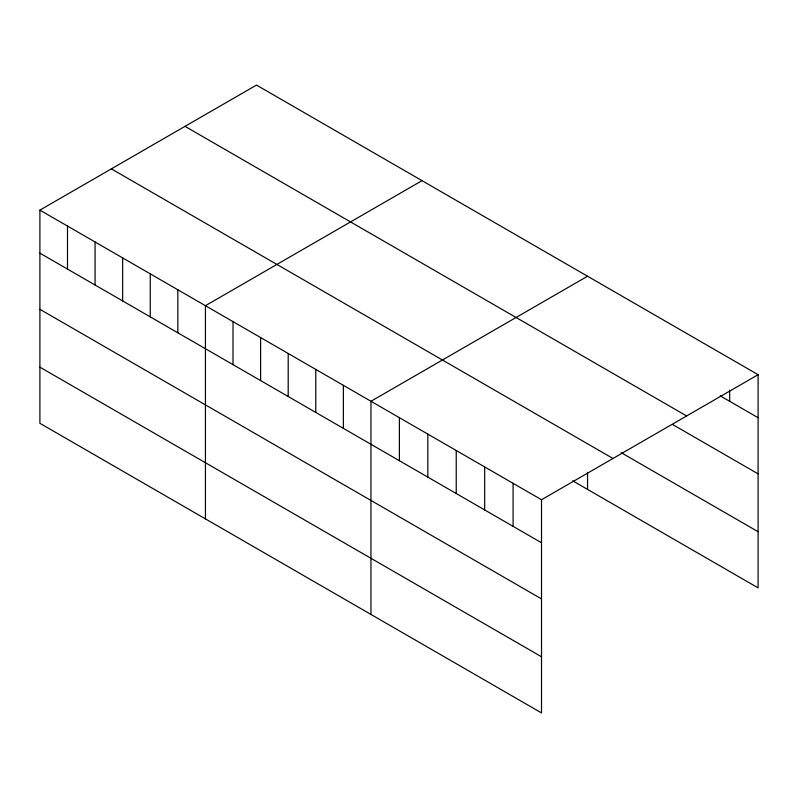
<?xml version="1.0" encoding="UTF-8"?>
<svg xmlns="http://www.w3.org/2000/svg" width="798" height="798" viewBox="0 0 798 798"><rect width="100%" height="100%" fill="white"/><g stroke="black" fill="none" stroke-linecap="round" stroke-linejoin="round"><path stroke-width="1.2" d="M39.9 210.133L541.513 499.738L541.513 712.913L39.9 423.309L39.9 210.133L256.487 85.087L758.1 374.691L758.1 587.867L572.695 480.825M422.022 180.657L205.435 305.704L205.435 518.88M587.547 276.228L370.96 401.274L370.96 614.45M541.513 499.738L758.1 374.691M720.205 395.828L758.1 417.713M185.016 126.353L686.629 415.958M672.824 424.636L758.1 473.862M621.243 452.705L758.1 531.717M111.371 168.867L612.984 458.471M39.9 253.156L541.513 542.76M39.9 309.305L541.513 598.909M39.9 367.16L541.513 656.764M729.671 390.242L729.671 401.304M587.547 472.316L587.547 489.403M513.084 483.329L513.084 526.351M484.665 466.91L484.665 509.932M456.237 450.501L456.237 493.523M427.818 434.092L427.818 477.114M399.389 417.683L399.389 460.705M343.379 385.344L343.379 428.366M315.789 369.414L315.789 412.436M288.198 353.484L288.198 396.506M260.607 337.554L260.607 380.576M233.016 321.634L233.016 364.656M177.844 289.774L177.844 332.796M150.253 273.844L150.253 316.866M122.663 257.914L122.663 300.936M95.082 241.994L95.082 285.016M67.491 226.063L67.491 269.086"/></g></svg>
